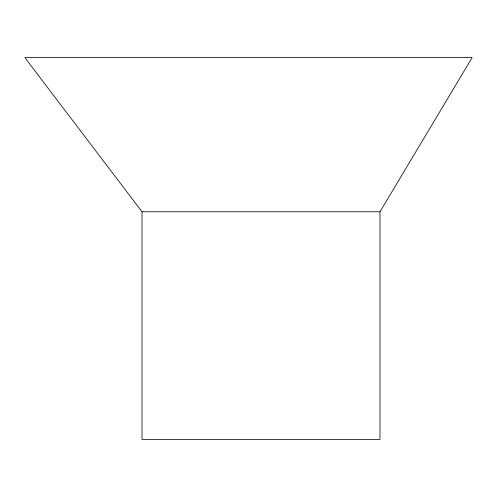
<?xml version="1.0" encoding="UTF-8"?>
<svg xmlns="http://www.w3.org/2000/svg" width="497" height="497" viewBox="0 0 497 497"><rect width="100%" height="100%" fill="white"/><g stroke="black" fill="none" stroke-linecap="round" stroke-linejoin="round"><path stroke-width="0.75" d="M379.988 211.772L472.15 57.59L24.85 57.59L142.018 211.772L142.018 439.41L379.988 439.41L379.988 211.772L142.018 211.772"/></g></svg>
